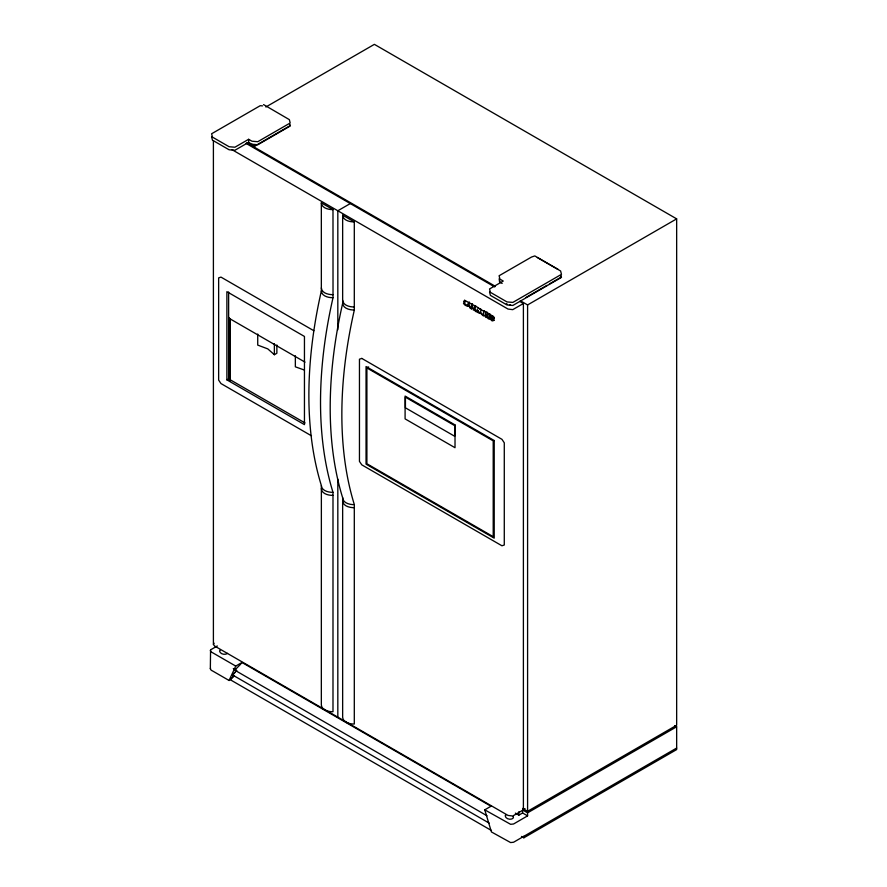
<?xml version="1.0" encoding="UTF-8"?>
<svg xmlns="http://www.w3.org/2000/svg" width="887" height="887" viewBox="0 0 887 887"><rect width="100%" height="100%" fill="white"/><g stroke="black" fill="none" stroke-linecap="round" stroke-linejoin="round"><path stroke-width="1.33" d="M321.338 202.868L321.349 290.969A411.102 237.35 -60 0 0 321.371 485.577L321.338 704.999C321.715 710.254 328.611 711.84 332.991 711.729L332.991 492.329A411.102 237.35 -60 0 1 333.024 297.688L332.991 209.598L321.338 202.868C321.715 208.123 328.611 209.709 332.991 209.598M321.349 290.969C321.715 296.214 328.611 297.81 332.991 297.688M321.349 488.648C321.715 493.904 328.611 495.489 332.991 495.378M321.349 485.61C321.715 490.855 328.611 492.451 332.991 492.329M342.648 215.175C343.025 220.419 349.921 222.016 354.301 221.894L354.301 309.995C349.921 310.106 343.025 308.521 342.648 303.265L342.648 215.175L354.301 221.894M342.648 500.944C343.025 506.2 349.921 507.785 354.301 507.674M321.349 287.92C321.715 293.176 328.611 294.761 332.991 294.65M342.648 300.227C343.025 305.483 349.921 307.068 354.301 306.957M519.815 301.447L523.397 303.509L523.397 809.875L512.741 816.018L508.04 815.43L214.831 646.146L213.434 644.594L214.111 643.219M233.758 676.282L229.079 680.484L212.436 670.871A5.145 2.971 0 0 1 211.051 670.051L210.341 668.72L210.574 649.872A2.206 1.275 0 0 1 211.594 649.262L217.315 645.958M210.341 668.72L210.574 668.122M473.858 308.598L475.654 305.627M464.6 300.294L463.624 301.536L465.62 304.729M229.079 680.484L235.742 666.082L241.974 662.478L490.988 806.25L484.757 809.842L491.42 831.939L510.613 842.561L513.573 842.24L676.659 748.051M489.247 823.158L232.549 674.963L236.319 670.76M487.03 815.796L234.767 670.162L235.099 669.441M241.641 663.199L241.974 662.478M483.504 314.918L483.603 311.37L484.601 310.794M490.855 315.362L489.702 316.271L489.857 318.721L492.163 320.95L493.959 320.351L492.85 320.24M234.767 670.162L240.776 664.064M232.549 674.963L235.122 672.346M234.101 675.561L230.332 679.764L491.465 830.52M220.331 649.983L219.532 650.958C220.009 654.185 225.165 655.271 227.527 653.386M506.078 814.831L505.191 815.774C505.435 819.144 511.477 820.519 513.407 817.858L513.185 816.639M479.102 312.512L477.095 309.308M265.856 107.005L374.381 44.35L676.659 218.867L676.659 725.244L527.588 811.306L522.598 808.423M263.55 104.577L289.35 119.634L290.182 122.994L257.784 141.698L251.952 141.221L248.626 139.303L234.922 147.22L229.101 146.732L212.448 137.119L211.616 133.76L260.224 105.697L262.552 105.886M248.626 139.303L248.626 142.341L234.922 150.258L229.101 149.77L212.448 140.168L211.616 136.798M248.626 142.341L254.857 146.033L289.75 125.887L289.75 124.368L290.182 126.032L257.784 144.747L251.952 144.259M350.287 203.566L337.825 210.762L337.825 329.742M226.884 379.858L304.452 424.64L304.452 336.45L226.884 291.668L226.884 379.858L228.624 378.86L305.006 422.944M257.729 334.033L257.729 345.098L267.796 348.89L274.371 354.7L276.866 353.27L276.866 344.976M469.511 302.079L468.513 302.655L466.983 306.414L467.981 305.838M472.505 303.809L471.507 304.385L471.507 309.02M366.896 367.939L493.216 440.872L493.216 536.668L366.896 463.746L366.896 367.939L368.648 366.941M471.075 308.776L472.072 308.199M481.076 309.297L477.893 307.922L493.726 316.604L493.992 320.163L493.338 320.484L484.978 315.661M475.166 309.984L473.359 310.084L472.405 305.66M477.239 311.182L476.241 311.758L475.199 311.149L475.199 307.279M526.135 297.378L547.079 285.292M549.408 283.951L561.039 277.232L561.039 275.713L561.46 277.387L512.852 305.45L507.02 304.973L490.378 295.36L489.546 292M492.529 317.535L491.531 318.91L492.119 319.93L493.117 319.353M523.397 303.509L512.741 309.652L508.04 309.064L231.962 149.648M520.425 300.793L527.588 304.94L676.659 218.867M521.501 836.441L523.851 837.794L676.659 749.57L676.659 726.763L527.588 812.825L527.588 815.863L522.598 812.98L522.598 809.942L524.982 808.567M515.369 813.124L518.862 815.142L522.598 812.98M527.588 815.863L513.573 823.99L510.613 824.311L484.757 809.842M509.437 304.685L510.48 304.696M464.799 301.403L465.631 301.89M484.457 315.351C484.513 317.856 478.936 313.1 481.098 309.918M493.283 317.479L494.292 317.912L493.294 318.477L491.088 316.637L492.562 316.149M304.274 370.012L295.349 366.819L295.349 355.754M506.355 303.742L507.297 304.197M479.601 312.612C483.659 315.04 473.691 311.67 477.96 310.694M465.52 305.605L463.48 303.487L464.478 302.91M464.688 300.294L478.293 307.7M558.123 269.382L534.828 255.933L531.49 257.053L499.093 275.757L499.924 279.117L503.251 281.046L489.546 288.962L490.378 292.322L507.02 301.935L512.852 302.412L561.46 274.349L560.617 270.99L537.311 257.529M502.142 283.441L499.924 282.166L499.093 278.806M254.835 144.503L254.857 146.033M246.786 142.818L495.323 286.301M246.021 143.372L494.746 286.967M487.739 312.601L486.497 311.88L485.499 312.457L485.499 317.102L486.364 317.59L487.362 317.025L487.362 314.785M471.851 308.088L466.13 304.829M474.235 309.463L482.595 314.286M313.854 330.74L220.974 277.11L218.645 277.897L218.645 380.079L220.974 383.561L311.47 435.805M228.624 318.034L305.006 362.129M674.663 725.61L676.659 726.763M522.598 809.942L527.588 812.825M235.742 666.082L212.436 652.621A5.145 2.971 0 0 1 211.051 651.812L210.341 650.47M233.314 668.532L236.84 670.572M492.839 316.371L493.205 317.036M486.364 314.242L487.905 318.488L488.903 319.065L489.901 318.488L489.901 313.854L488.038 313.931L488.038 316.814M469.068 303.964L470.01 308.155M527.588 304.94L527.588 811.306M523.851 836.275L523.851 837.794M518.862 811.716L518.862 815.142M499.503 280.48L499.503 281.999M337.825 479.168L337.825 717.128M274.371 343.646L274.371 354.7M230.298 318.954L230.298 381.155M229.445 318.067L229.445 380.279M228.624 292.023L228.624 378.86M213.401 140.678L213.401 644.284M354.334 504.603A411.102 237.35 -60 0 1 354.334 309.984M342.681 497.873A411.102 237.35 -60 0 1 342.681 303.254M342.648 497.906L342.648 717.306C343.025 722.55 349.921 724.147 354.301 724.025L354.301 504.636C349.921 504.747 343.025 503.162 342.648 497.906M361.796 358.415L359.457 359.202L359.457 461.384L361.796 464.855L501.953 545.782L504.282 544.995L504.282 442.813L501.953 439.331L361.796 358.415M494.214 440.529L366.043 366.531L366.043 464.156L494.214 538.154L494.214 440.529M455.02 424.906L405.093 396.068L405.093 418.886L455.02 447.713L455.02 424.906M454.687 425.627L405.426 397.176L405.426 407.82L454.687 436.271L454.687 425.627"/></g></svg>
